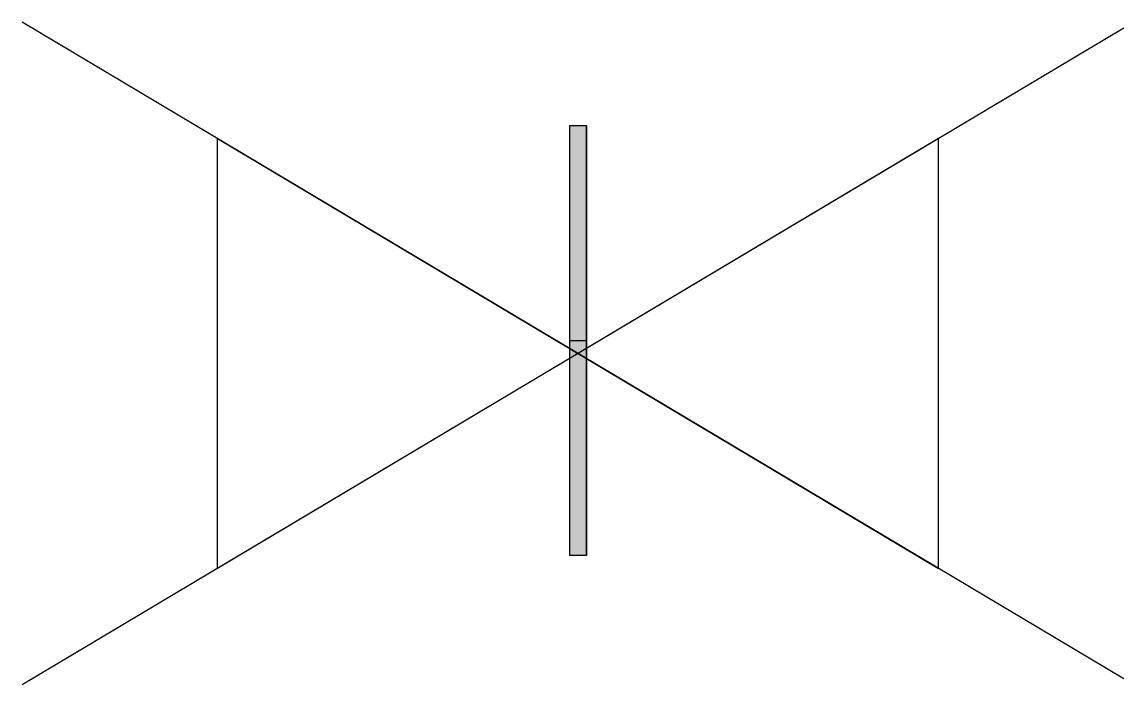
# Model space of a CAD drawing. Extents: x -3.55 to 3.49, y -2.12 to 2.12.
import ezdxf

# ---------------------------------------------------------------- set-up
doc = ezdxf.new("R2010")
doc.units = 0
doc.header["$LTSCALE"] = 0.2

msp = doc.modelspace()

# ---------------------------------------------------------------- hatches: boundary and pattern name
at = {"ltscale": 0.1}
msp.add_hatch(color=256, dxfattribs=at).paths.add_polyline_path([(0.0525, -1.29), (-0.0525, -1.29), (-0.0525, 1.4564), (0.0525, 1.4564)])

# ---------------------------------------------------------------- linework, layer by layer
for p, q in [((3.4882, -2.079), (-3.5539, 2.1182)), ((3.4882, 2.079), (-3.5539, -2.1182)), ((2.3039, 1.3732), (-2.3039, -1.3732)), ((-2.3039, 1.3732), (2.3039, -1.3732)), ((2.3039, -1.3732), (2.3039, 1.3732))]:
    msp.add_line(p, q)
for p, q in [((-0.0525, -1.29), (-0.0525, 1.4564)), ((0.0525, -1.29), (0.0525, 1.4564)), ((-2.3039, -1.3732), (-2.3039, 1.3732)), ((-0.0525, 0.0832), (0.0525, 0.0832))]:
    msp.add_line(p, q, dxfattribs=at)
at = {"ltscale": 0.1, "flags": 128}
msp.add_lwpolyline([(0.0525, -1.29), (-0.0525, -1.29), (-0.0525, 1.4564), (0.0525, 1.4564)], close=True, dxfattribs=at)

doc.saveas('drawing.dxf')
